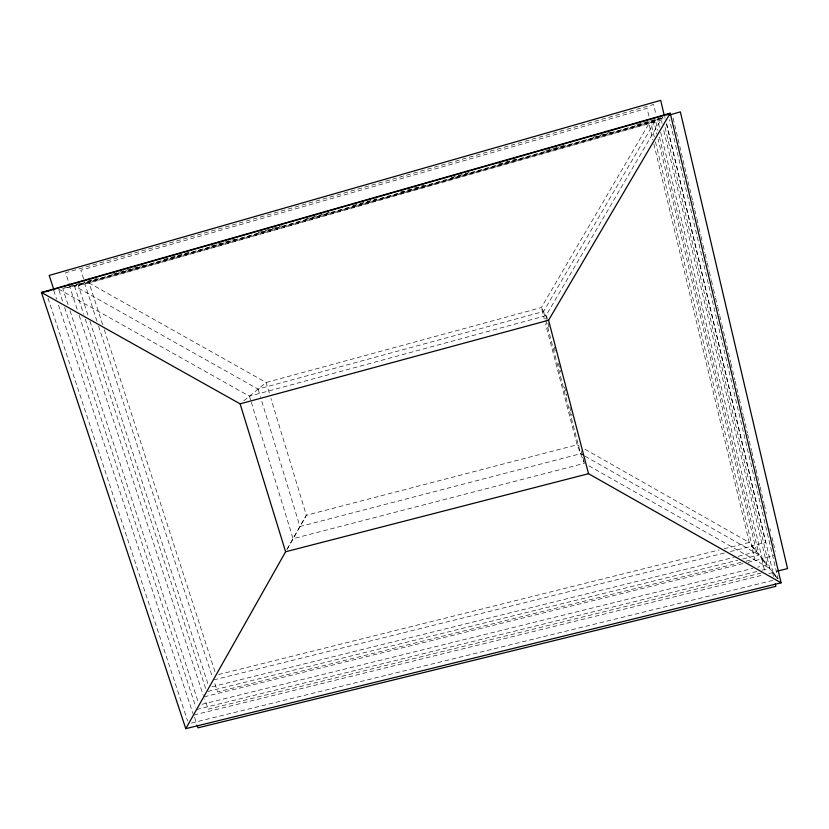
<?xml version="1.0" encoding="UTF-8"?>
<svg xmlns="http://www.w3.org/2000/svg" width="829" height="829" viewBox="0 0 829 829"><rect width="100%" height="100%" fill="white"/><g stroke="black" fill="none" stroke-linecap="round" stroke-linejoin="round"><path stroke-width="0.62" stroke-dasharray="4.14 3.11" d="M287.28 549.036L306.347 515.255L577.129 444.769L579.378 446.054M286.855 549.575L306.347 515.255L270.959 398.48M655.511 120.402L74.434 285.912L258.088 389.091L543.565 311.476L655.511 120.402L657.905 130.485M58.59 289.062L249.446 396.189L545.969 315.683L662.568 116.962L663.459 120.733M243.84 400.78L266.119 382.501L541.337 307.58L648.983 123.594L660.547 117.946M654.288 136.878L650.983 123.044L653.926 121.604L656.92 134.174M659.459 127.334L657.656 119.79L660.848 118.246L662.039 123.272M69.232 286.378L81.677 282.834M87.905 281.062L96.61 278.575M112.796 273.974L143.904 265.104M163.81 259.436L191.188 251.633M211.105 245.954L234.752 239.218M258.389 232.483L282.036 225.747M305.683 219.011L329.331 212.276M352.967 205.54L376.615 198.805M400.262 192.059L423.909 185.323M451.287 177.53L471.193 171.852M498.571 164.049L518.488 158.38M545.865 150.577L565.772 144.909M593.149 137.106L613.066 131.428M636.703 124.692L660.35 117.956L657.179 119.511L70.164 286.73L65.595 272.751L653.594 104.485L655.988 114.506M657.656 119.79L665.086 117.677M78.558 285.062L653.449 121.335L650.516 122.765L85.19 283.746L83.998 280.078M650.983 123.044L665.252 118.972M584.01 455.608L580.642 453.701L299.932 526.539L260.731 397.754M218.607 674.537L719.147 549.969M724.163 548.715L749.261 542.477L778.048 578.953M655.49 141.914L752.048 545.783L765.602 542.415L666.454 124.018M213.675 679.935L725.437 552.756M730.453 551.503L751.779 546.207L756.203 551.824L734.836 557.129M211.955 686.785L733.582 557.44M207.955 691.427L737.748 560.217M742.763 558.974L759.084 554.933L659.107 135.521M741.012 562.373L217.55 691.894L214.452 682.329M746.038 561.14L754.825 558.964L751.779 546.207M660.651 132.371L762.1 558.497L774.991 555.306M204.089 696.857L742.971 563.596M747.996 562.352L761.81 558.943L766.576 564.995L757.779 567.16M202.058 704.267L752.753 568.404M196.618 709.52L757.105 571.43M762.131 570.197L769.675 568.331L664.951 127.013M761.188 573.067L208.131 709.22L204.825 699.106M666.682 123.842L772.918 572.197L777.799 570.994M193.799 715.033L763.83 574.818M768.856 573.585L772.618 572.652L777.768 579.191M191.426 723.054L772.752 580.424M64.206 287.912L89.149 282.99L648.983 123.594L652.9 139.946M585.005 449.245L749.261 542.477L653.2 141.199M585.129 456.251L759.084 554.933M588.922 465.857L769.675 568.331M752.048 545.783L756.483 551.399L658.122 139.199M762.1 558.497L766.877 564.539L663.241 128.308M772.918 572.197L778.079 578.725L669.542 119.635M547.534 318.419L541.337 307.58L544.27 318.802M48.009 298.129L187.634 720.961M58.994 290.295L62.621 301.362M64.641 307.507L195.81 707.064M194.566 717.354L196.856 724.328M53.709 290.44L56.548 299.051M58.569 305.196L192.939 713.551M77.159 309.331L69.926 287.207L62.776 288.627L68.019 304.626M79.169 315.476L203.25 695.386M70.03 310.782L198.286 702.173M83.605 278.845L80.817 270.275L647.055 108.33L649.076 116.754M96.952 321.165L84.962 284.202L78.33 285.528L88.32 316.232M98.558 326.087L212.442 677.231M89.915 321.144L208.203 684.713M74.434 285.912L83.656 314.201M85.263 319.113L205.903 689.272M102.682 324.792L89.149 282.99L266.119 382.501L269.466 393.568M104.267 329.704L215.695 673.925M249.446 396.189L250.949 401.101M251.322 402.324L293.041 538.674L584.424 463.318L577.129 444.769L545.575 323.787M258.088 389.091L260.347 396.521M545.969 315.683L547.606 321.942M547.928 323.196L549.233 328.201M554.114 346.968L555.42 351.973M558.352 363.226L560.632 371.983M564.549 386.998L566.829 395.754M569.761 407.018L572.041 415.775M581.17 450.8L584.103 462.064M543.565 311.476L545.523 318.968M545.845 320.212L580.642 453.701M761.81 558.943L764.949 572.145M772.618 572.652L773.509 576.393M673.107 118.081L692.412 199.934M692.712 201.188L694.495 208.742M694.785 210.006L696.567 217.561M696.868 218.815L698.65 226.369M698.951 227.633L700.733 235.187M701.023 236.441L702.805 243.995M703.106 245.26L704.888 252.814M705.178 254.078L706.961 261.632M707.261 262.886L709.044 270.441M709.344 271.705L711.127 279.259M711.417 280.513L713.199 288.067M713.5 289.331L715.282 296.886M715.582 298.139L717.365 305.704M717.655 306.958L719.437 314.512M719.738 315.776L721.52 323.331M721.821 324.585L730.722 362.366M731.023 363.62L734.888 379.993M735.178 381.247L739.043 397.619M739.344 398.873L743.198 415.246M743.499 416.51L747.354 432.873M747.654 434.137L751.52 450.499M751.81 451.764L755.675 468.136M755.975 469.39L759.83 485.763M760.131 487.017L763.986 503.39M764.286 504.643L766.369 513.462M769.934 528.57L770.524 531.088M772.006 537.389L773.198 542.425M773.498 543.679L775.281 551.233"/><path stroke-width="1.24" d="M185.779 728.66L285.611 551.751L588.517 473.701L781.094 582.808L670.226 113.221L41.45 292.471L185.779 728.66L781.094 582.808M48.797 291.01L41.45 292.471L240.109 403.847L548.57 320.243L670.226 113.221L666.941 114.827M46.227 291.487L667.832 114.298M669.656 114.93L680.371 111.874L787.55 568.601L777.799 570.994M53.958 289.953L49.18 275.435L660.682 100.34L664.392 115.987M197.24 725.489L198.007 727.81L775.861 586.341L775.281 583.854M240.109 403.847L285.611 551.751M548.57 320.243L588.517 473.701"/></g></svg>
